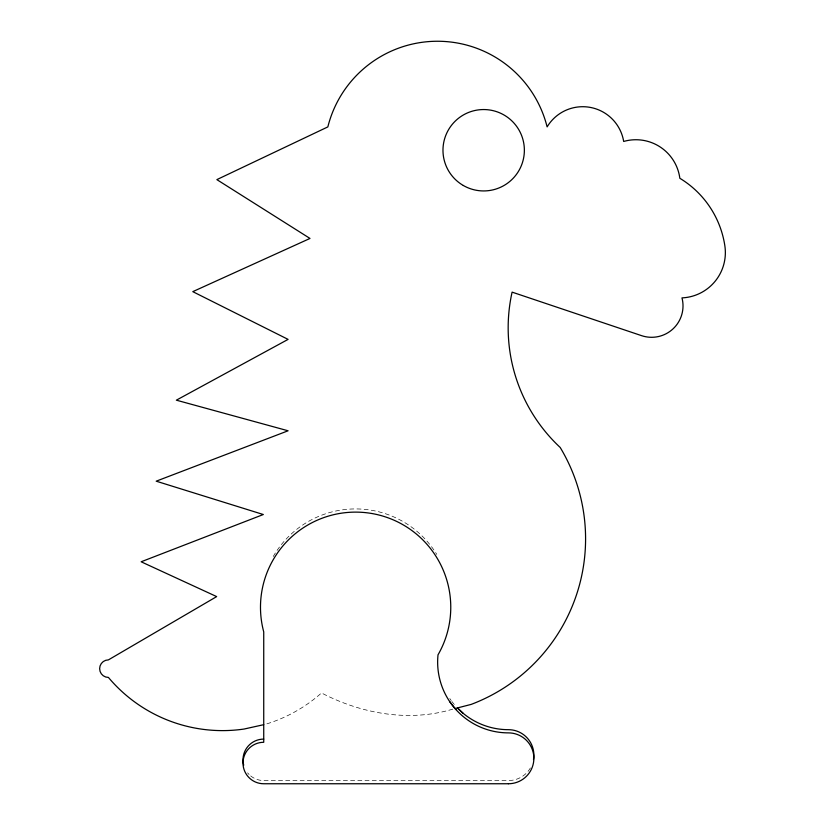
<?xml version="1.0" encoding="UTF-8"?>
<svg xmlns="http://www.w3.org/2000/svg" width="825" height="825" viewBox="0 0 825 825"><rect width="100%" height="100%" fill="white"/><g stroke="black" fill="none" stroke-linecap="round" stroke-linejoin="round"><path stroke-width="0.62" stroke-dasharray="4.12 3.09" d="M452.77 709.139C409.148 722.37 361.371 713.738 321.502 692.959A148.995 148.995 0 0 1 265.207 724.36M273.23 556.504A95.133 95.133 0 0 1 436.755 554.379M250.676 775.933A20.728 20.728 0 0 0 263.732 780.553L508.437 780.553A25.441 25.441 0 0 0 530.475 767.838M249.068 774.479A20.728 20.728 0 0 1 247.613 772.87M454.266 704.457A70.795 70.795 0 0 1 451.945 701.559M451.213 700.569A70.795 70.795 0 0 1 449.8 698.548"/><path stroke-width="1.24" d="M455.122 708.531L471.188 704.395A177.024 177.024 0 0 0 560.185 447.459A163.659 163.659 0 0 1 512.098 292.132L641.602 335.662A31.402 31.402 0 0 0 681.976 297.887A45.354 45.354 0 0 0 724.866 245.881A95.453 95.453 0 0 0 679.841 178.282A44.313 44.313 0 0 0 623.679 141.457A41.498 41.498 0 0 0 547.119 126.906A112.994 112.994 0 0 0 327.845 126.906L216.862 179.623L309.994 238.446L192.782 291.648L288.09 339.384L176.364 400.177L288.09 430.784L156.203 481.181L263.319 514.522L141.137 561.784L216.676 596.599L108.415 659.887A8.776 8.776 0 0 0 99.639 668.663A8.776 8.776 0 0 0 108.415 677.438A148.995 148.995 0 0 0 244.087 729.042L263.732 724.68M457.535 707.912L462.98 713.161M449.8 701.745L455.885 709.51M243.705 765.188A20.728 20.728 0 0 1 263.732 739.097M533.486 759.536A25.441 25.441 0 0 0 508.437 729.682A70.795 70.795 0 0 1 457.566 708.118M508.437 783.75L263.732 783.75A20.728 20.728 0 0 1 242.993 763.022A20.728 20.728 0 0 1 263.732 742.283L263.732 631.888A95.133 95.133 0 0 1 368.043 512.933A95.133 95.133 0 0 1 438.013 654.833A70.795 70.795 0 0 0 508.437 732.878A25.441 25.441 0 0 1 533.878 758.309A25.441 25.441 0 0 1 508.437 783.75M463.32 185.491A40.703 40.703 0 0 0 524.37 150.243A40.703 40.703 0 0 0 463.32 114.995A40.703 40.703 0 0 0 463.32 185.491"/></g></svg>
